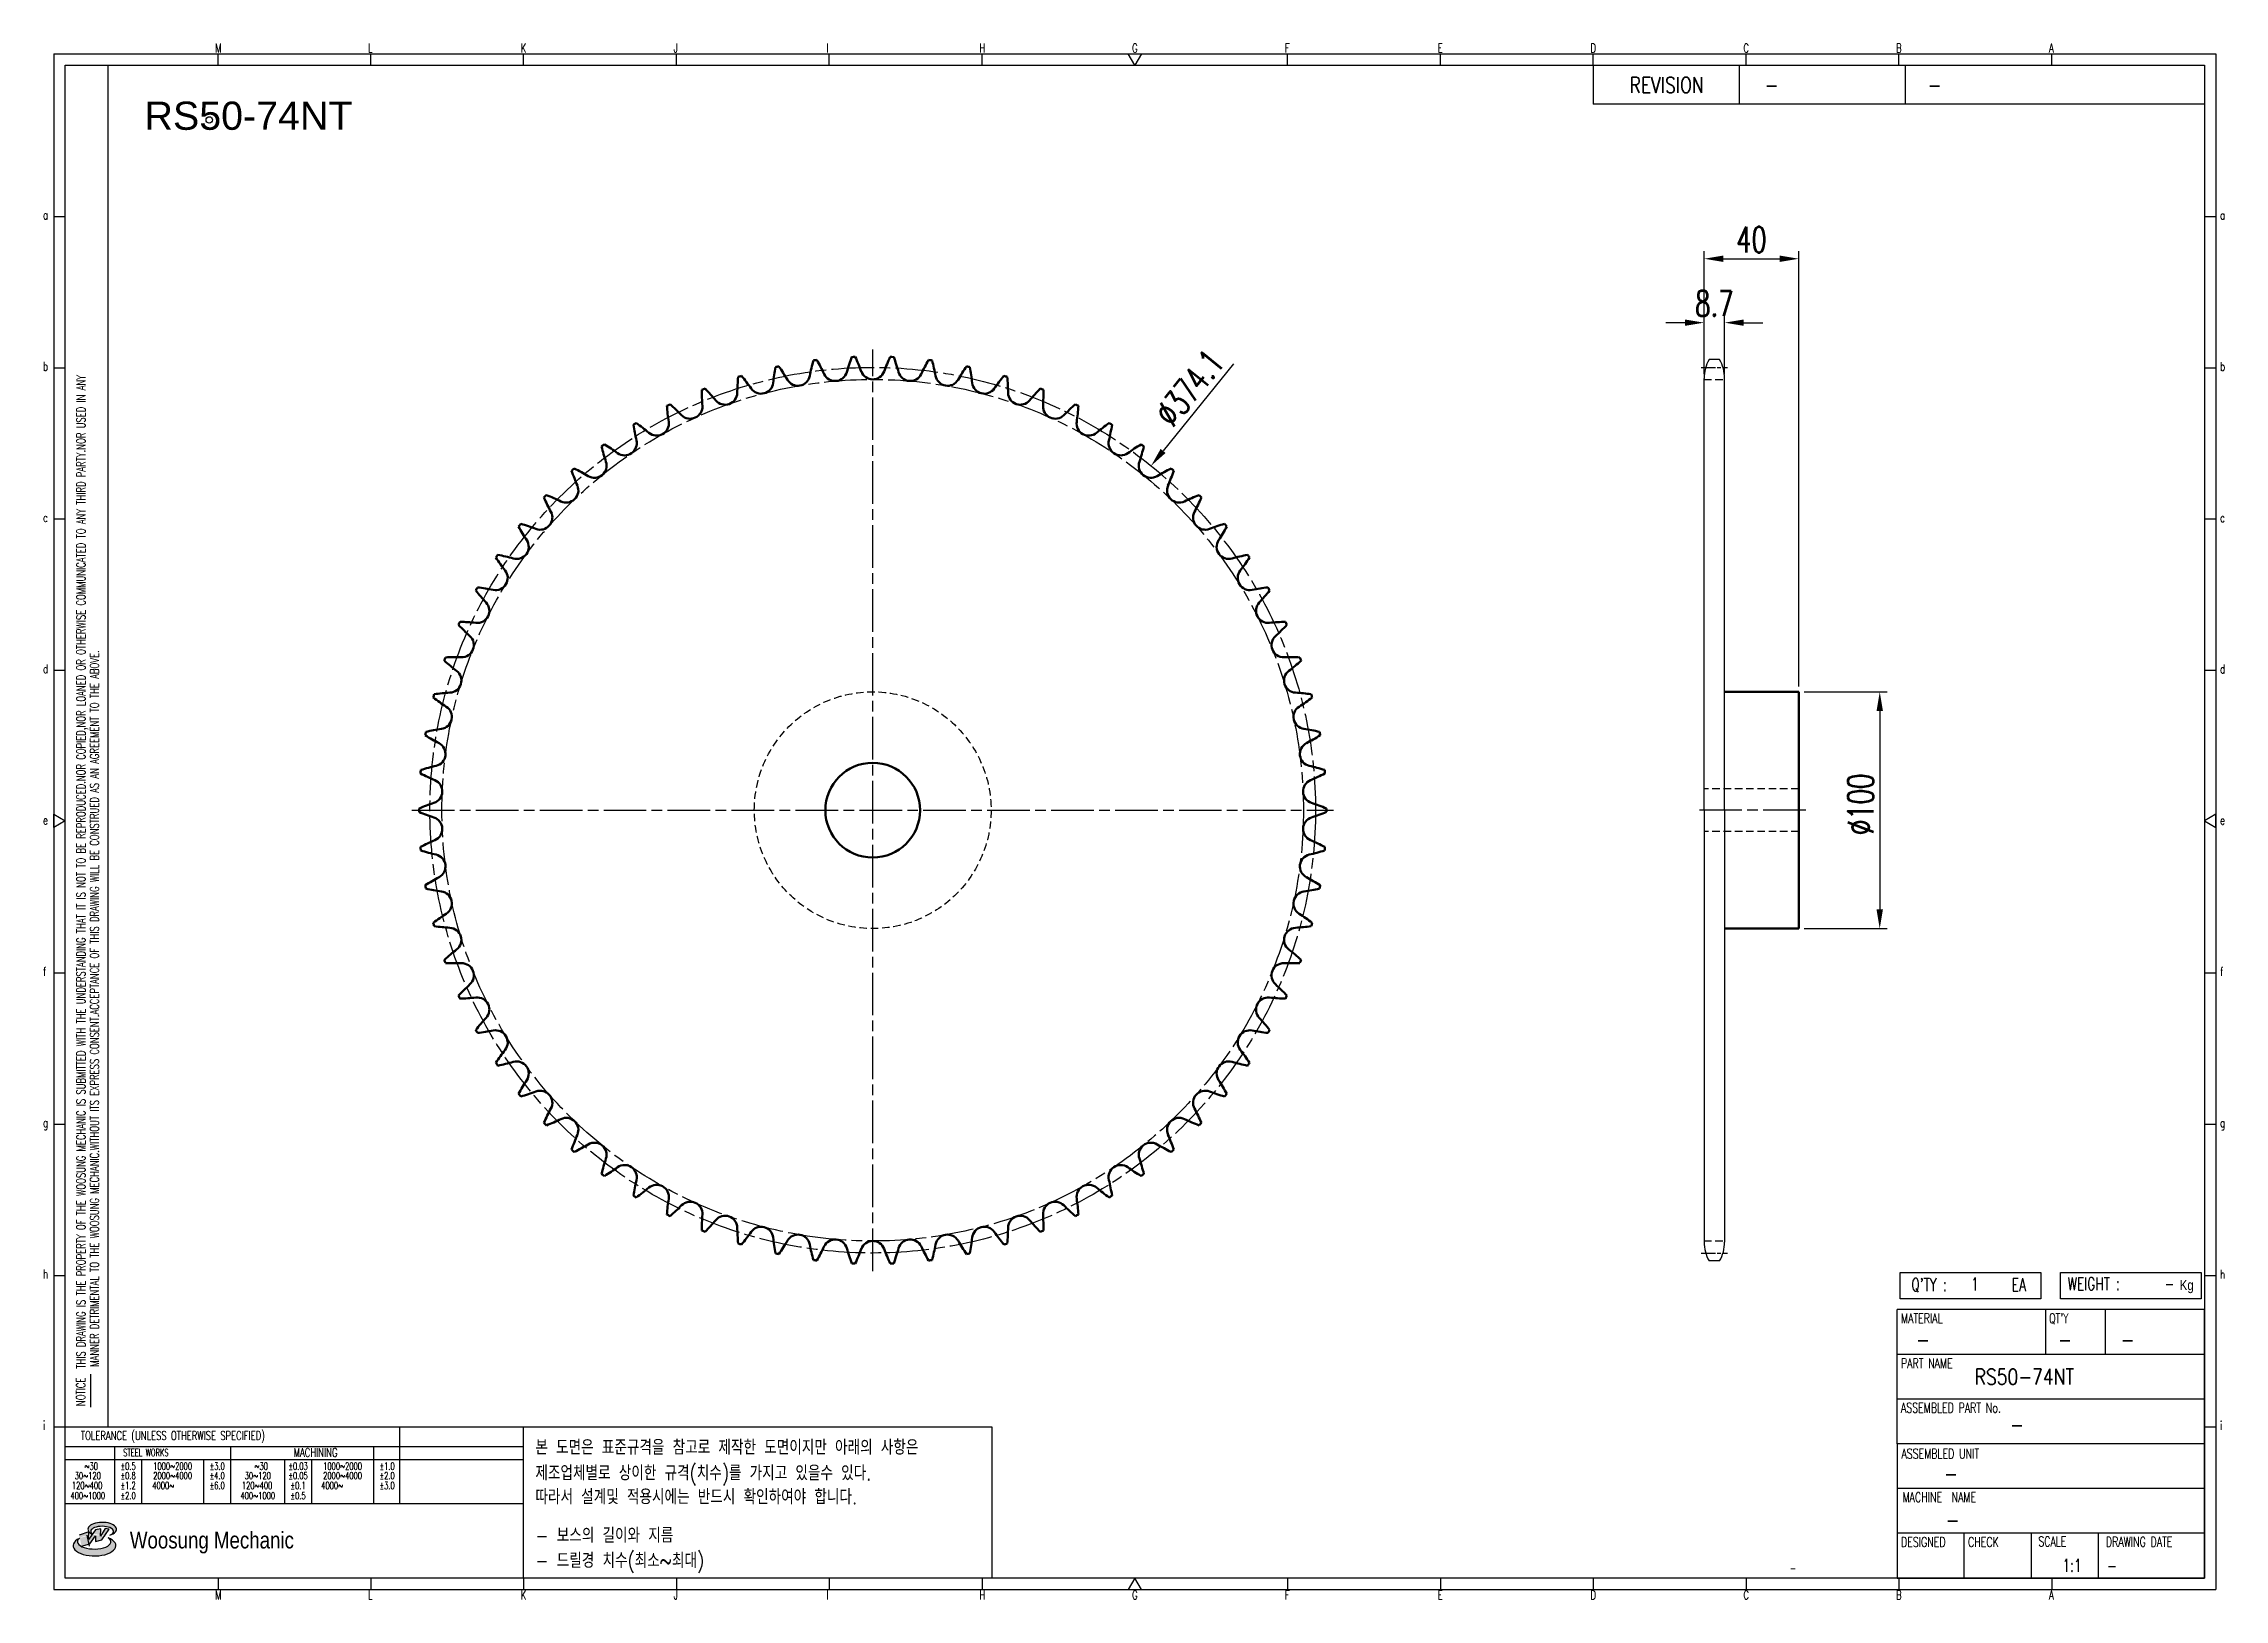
# Model space of a CAD drawing. Header units: millimetres. Extents: x 8305 to 9226, y 4748 to 5405.
import ezdxf
from ezdxf.enums import TextEntityAlignment as Align

# ---------------------------------------------------------------- set-up
doc = ezdxf.new("R2010")
doc.units = ezdxf.units.MM
for name, pattern in [('AM_ISO08W050', [18, 12, -1.5, 3, -1.5]), ('AM_ISO08W050x2', [9, 6, -0.75, 1.5, -0.75]), ('HIDDEN', [9.525, 6.35, -3.175])]:
    doc.linetypes.add(name, pattern=pattern)
for name, color, linetype, lineweight in [('20', 7, 'Continuous', 50), ('22', 30, 'AM_ISO08W050', 25), ('23', 40, 'AM_ISO08W050', 25), ('VIS', 7, 'Continuous', 50)]:
    doc.layers.add(name, color=color, linetype=linetype, lineweight=lineweight)
for name, color, linetype in [('HL', 2, 'HIDDEN'), ('S-DIM', 7, 'Continuous'), ('TITLE', 7, 'Continuous'), ('도면레이아웃', 7, 'Continuous')]:
    doc.layers.add(name, color=color, linetype=linetype)
doc.styles.add('HAN', font='ROMANS.shx', dxfattribs={"width": 0.7, "bigfont": 'whgtxt.shx'})
doc.styles.add('HKD_ST2', font='romans.shx', dxfattribs={"width": 0.7, "height": 4, "bigfont": '@extfont2.shx'})
doc.styles.add('HSG', font='SIMPLEX.shx', dxfattribs={"width": 0.7, "bigfont": 'HSG.shx'})
doc.styles.add('ROMANS', font='romans.shx', dxfattribs={"width": 0.7, "bigfont": 'whgtxt.shx'})
doc.styles.add('SLDTEXTSTYLE4', font='arial.ttf', dxfattribs={"width": 0.8})
doc.styles.get("Standard").update_dxf_attribs({"font": 'arial.ttf'})
doc.dimstyles.new('APP23', dxfattribs={"dimscale": 4.5, "dimtxt": 2.4, "dimasz": 1.8, "dimexe": 0.7, "dimexo": 0.5, "dimgap": 0.6, "dimtad": 1, "dimtoh": 1, "dimdec": 1, "dimrnd": 0.01, "dimzin": 9, "dimdsep": 46, "dimtxsty": 'HSG', "dimcen": 0, "dimclrd": 1, "dimclre": 1, "dimclrt": 256, "dimazin": 2, "dimtp": 1, "dimtm": 1, "dimtfac": 0.5, "dimtdec": 1, "dimtix": 1, "dimtofl": 0, "dimtmove": 0, "dimatfit": 3, "dimfxl": 0, "dimtvp": 1, "dimtolj": 2, "dimlwd": -1, "dimlwe": -1, "dimarcsym": 0})

# ---------------------------------------------------------------- blocks, each defined once
blk = doc.blocks.new('SUYWSHJH')
at = {"layer": '도면레이아웃'}
h = blk.add_hatch(color=10, dxfattribs=at)
h.paths.add_polyline_path([(1.544, 35.177), (1.554, 34.966), (1.779, 35.034), (2.054, 35.422), (1.908, 35.446), (1.728, 35.167), (1.741, 35.439), (1.547, 35.405), (1.292, 35.041), (1.295, 35.33), (0.943, 35.208), (1.03, 34.8), (1.336, 34.885)])
edge = h.paths.add_edge_path()
edge.add_ellipse((1.795, 35.421), major_axis=(-0.53, 0), ratio=0.487785, start_angle=122.36065, end_angle=403.39574)
edge.add_line((1.411, 35.244), (1.419, 35.261))
edge.add_ellipse((1.798, 35.344), major_axis=(-0.423, 0), ratio=0.444396, start_angle=131.58977, end_angle=386.19408, ccw=False)
edge = h.paths.add_edge_path()
edge.add_ellipse((1.512, 34.815), major_axis=(-0.793, 0), ratio=0.480113, start_angle=314.67633, end_angle=590.85213)
edge.add_ellipse((1.501, 34.958), major_axis=(-0.62, 0), ratio=0.43311, start_angle=331.7024, end_angle=574.42495, ccw=False)
for p, q in [((0, 90.118), (80.15, 90.118)), ((0, 90.118), (0, 33.191)), ((6.089, 89.693), (6.089, 90.118)), ((11.753, 89.693), (11.753, 90.118)), ((17.418, 89.693), (17.418, 90.118)), ((23.082, 89.693), (23.082, 90.118)), ((28.746, 89.693), (28.746, 90.118)), ((34.411, 89.693), (34.411, 90.118)), ((45.739, 89.693), (45.739, 90.118)), ((51.404, 89.693), (51.404, 90.118)), ((57.068, 89.693), (57.068, 90.118)), ((62.732, 89.693), (62.732, 90.118)), ((68.397, 89.693), (68.397, 90.118)), ((74.061, 89.693), (74.061, 90.118)), ((80.15, 90.118), (80.15, 33.191)), ((0, 84.085), (0.425, 84.085)), ((79.725, 84.085), (80.15, 84.085)), ((0, 78.478), (0.425, 78.478)), ((79.725, 78.478), (80.15, 78.478)), ((0, 72.87), (0.425, 72.87)), ((79.725, 72.87), (80.15, 72.87)), ((0, 67.262), (0.425, 67.262)), ((79.725, 67.262), (80.15, 67.262)), ((0, 56.047), (0.425, 56.047)), ((79.725, 56.047), (80.15, 56.047)), ((0, 50.439), (0.425, 50.439)), ((79.725, 50.439), (80.15, 50.439)), ((0, 44.832), (0.425, 44.832)), ((79.725, 44.832), (80.15, 44.832)), ((1.377, 39.947), (1.377, 41.174)), ((0, 39.224), (0.425, 39.224)), ((79.725, 39.224), (80.15, 39.224)), ((0, 33.191), (80.15, 33.191)), ((6.089, 33.616), (6.089, 33.191)), ((11.753, 33.616), (11.753, 33.191)), ((17.418, 33.616), (17.418, 33.191)), ((23.082, 33.616), (23.082, 33.191)), ((28.746, 33.616), (28.746, 33.191)), ((34.411, 33.616), (34.411, 33.191)), ((45.739, 33.616), (45.739, 33.191)), ((51.404, 33.616), (51.404, 33.191)), ((57.068, 33.616), (57.068, 33.191)), ((62.732, 33.616), (62.732, 33.191)), ((68.397, 33.616), (68.397, 33.191)), ((74.061, 33.616), (74.061, 33.191))]:
    blk.add_line(p, q)
at = {"color": 2}
for p, q in [((2.017, 39.224), (2.017, 89.693)), ((0.425, 39.224), (17.418, 39.224)), ((12.816, 39.224), (12.816, 36.382)), ((17.418, 33.616), (17.418, 39.224)), ((0.425, 38.487), (17.418, 38.487)), ((0.425, 38.012), (17.418, 38.012)), ((2.257, 38.487), (2.257, 36.382)), ((3.257, 38.012), (3.257, 36.382)), ((5.557, 38.012), (5.557, 36.382)), ((6.557, 38.5), (6.557, 36.382)), ((8.557, 38.012), (8.557, 36.382)), ((9.557, 38.026), (9.557, 36.382)), ((11.857, 38.487), (11.857, 36.382)), ((0.425, 36.382), (17.418, 36.382))]:
    blk.add_line(p, q, dxfattribs=at)
at = {"color": 6, "ltscale": 0.5}
for p, q in [((57.068, 89.693), (57.068, 88.246)), ((62.47, 89.693), (62.47, 88.246)), ((68.635, 89.693), (68.635, 88.246)), ((79.725, 88.246), (57.068, 88.246)), ((68.336, 38.59), (68.336, 43.563)), ((79.725, 43.563), (68.336, 43.563)), ((73.827, 43.563), (73.827, 41.905)), ((76.037, 43.563), (76.037, 41.905)), ((79.725, 38.59), (79.725, 43.563)), ((79.725, 41.905), (68.336, 41.905)), ((79.725, 40.248), (68.336, 40.248)), ((68.336, 38.59), (68.336, 33.616)), ((79.725, 38.59), (68.336, 38.59)), ((79.725, 33.616), (79.725, 38.59)), ((79.725, 36.932), (68.336, 36.932)), ((79.725, 35.274), (68.336, 35.274)), ((70.822, 33.616), (70.822, 35.274)), ((73.309, 33.616), (73.309, 35.274)), ((75.796, 33.616), (75.796, 35.274)), ((68.336, 33.616), (79.725, 33.616))]:
    blk.add_line(p, q, dxfattribs=at)
for points in [[(40.075, 89.693), (39.83, 90.118), (40.32, 90.118)], [(0.425, 89.693), (79.725, 89.693), (79.725, 33.616), (0.425, 33.616)], [(0.425, 61.679), (0, 61.433), (0, 61.924)], [(79.725, 61.679), (80.15, 61.433), (80.15, 61.924)], [(40.075, 33.616), (39.83, 33.191), (40.32, 33.191)]]:
    blk.add_lwpolyline(points, close=True)
at = {"layer": 'TITLE', "color": 20}
for p, q in [((68.449, 43.961), (68.449, 44.936)), ((68.449, 44.936), (73.654, 44.936)), ((73.654, 44.936), (73.654, 43.961)), ((74.39, 43.961), (74.39, 44.936)), ((74.39, 44.936), (79.595, 44.936)), ((79.595, 44.936), (79.595, 43.961)), ((73.654, 43.961), (68.449, 43.961)), ((79.595, 43.961), (74.39, 43.961))]:
    blk.add_line(p, q, dxfattribs=at)
at = {"layer": '도면레이아웃'}
for p, q in [((1.295, 35.33), (0.943, 35.208)), ((1.03, 34.8), (1.336, 34.885)), ((1.224, 35.208), (1.311, 34.8)), ((1.224, 35.208), (1.224, 35.208)), ((1.547, 35.405), (1.292, 35.041)), ((1.292, 35.041), (1.295, 35.33)), ((1.336, 34.885), (1.544, 35.177)), ((1.419, 35.261), (1.411, 35.244)), ((1.544, 35.177), (1.554, 34.966)), ((1.741, 35.439), (1.547, 35.405)), ((1.554, 34.966), (1.779, 35.034)), ((1.908, 35.446), (1.728, 35.167)), ((1.728, 35.167), (1.741, 35.439)), ((1.779, 35.034), (2.054, 35.422)), ((2.054, 35.422), (1.908, 35.446))]:
    blk.add_line(p, q, dxfattribs=at)
for centre, major_axis, ratio, start_param, end_param in [((1.795, 35.421), (-0.53, 0), 0.487785, 2.135596, 7.040584), ((1.512, 34.815), (-0.793, 0), 0.480113, 5.492138, 10.312315), ((1.501, 34.958), (-0.62, 0), 0.43311, 5.789299, 10.025607), ((1.798, 35.344), (-0.423, 0), 0.444396, 2.296675, 6.740358)]:
    blk.add_ellipse(centre, major_axis=major_axis, ratio=ratio, start_param=start_param, end_param=end_param, dxfattribs=at)
at = {"color": 4, "style": 'HKD_ST2', "width": 0.7}
for s, p in [('M', (5.988, 90.164)), ('L', (11.652, 90.164)), ('K', (17.316, 90.164)), ('J', (22.981, 90.164)), ('I', (28.645, 90.164)), ('H', (34.309, 90.164)), ('G', (39.974, 90.164)), ('F', (45.638, 90.164)), ('E', (51.302, 90.164)), ('D', (56.967, 90.164)), ('C', (62.631, 90.164)), ('B', (68.295, 90.164)), ('A', (73.96, 90.164)), ('a', (-0.395, 83.976)), ('a', (80.305, 83.97)), ('b', (-0.395, 78.368)), ('b', (80.305, 78.362)), ('c', (-0.395, 72.76)), ('c', (80.305, 72.754)), ('d', (-0.395, 67.153)), ('d', (80.305, 67.147)), ('e', (-0.395, 61.545)), ('e', (80.305, 61.539)), ('f', (-0.395, 55.937)), ('f', (80.305, 55.931)), ('g', (-0.395, 50.33)), ('g', (80.305, 50.324)), ('h', (-0.395, 44.722)), ('h', (80.305, 44.716)), ('i', (-0.395, 39.114)), ('i', (80.305, 39.108)), ('M', (5.988, 32.824)), ('L', (11.652, 32.824)), ('K', (17.316, 32.824)), ('J', (22.981, 32.824)), ('I', (28.645, 32.824)), ('H', (34.309, 32.824)), ('G', (39.974, 32.824)), ('F', (45.638, 32.824)), ('E', (51.302, 32.824)), ('D', (56.967, 32.824)), ('C', (62.631, 32.824)), ('B', (68.295, 32.824)), ('A', (73.96, 32.824))]:
    blk.add_text(s, height=0.326, dxfattribs=at).set_placement(p)
for s, height, style, width, p in [('REVISION', 0.5806, 'HAN', 0.8, (58.415, 88.664)), ('-', 0.581, 'HAN', 0.8, (63.426, 88.664)), ('-', 0.581, 'HAN', 0.8, (69.468, 88.664)), ("Q'TY : ", 0.4746, 'HKD_ST2', 0.7, (68.857, 44.253)), ('1', 0.475, 'HKD_ST2', 0.7, (71.071, 44.275)), ('EA', 0.4746, 'HKD_ST2', 0.7, (72.578, 44.253)), ('WEIGHT : ', 0.4746, 'HKD_ST2', 0.7, (74.65, 44.286)), ('-', 0.581, 'HAN', 0.8, (69.029, 42.157)), ('-', 0.581, 'HAN', 0.8, (74.289, 42.157)), ('-', 0.581, 'HAN', 0.8, (76.623, 42.157)), ('-', 0.581, 'HAN', 0.8, (72.515, 39.013)), ('-', 0.581, 'HAN', 0.8, (70.067, 37.189)), ('-', 0.581, 'HAN', 0.8, (70.126, 35.48)), ('1:1', 0.4746, 'HKD_ST2', 0.7, (74.458, 33.848)), ('-', 0.475, 'HKD_ST2', 0.7, (76.112, 33.837))]:
    blk.add_text(s, height=height, dxfattribs=dict(style=style, width=width)).set_placement(p)
at = {"color": 6, "style": 'HKD_ST2', "width": 0.7}
for s, p in [(' THIS DRAWING IS THE PROPERTY OF THE WOOSUNG MECHANIC IS SUBMITTED WITH THE UNDERSTANDING THAT IT IS NOT TO BE REPRODUCED.NOR COPIED,NOR LOANED OR OTHERWISE COMMUNICATED TO ANY THIRD PARTY.NOR USED IN ANY', (1.173, 41.217)), ('MANNER DETRIMENTAL TO THE WOOSUNG MECHANIC.WITHOUT ITS EXPRESS CONSENT.ACCEPTANCE OF THIS DRAWING WILL BE CONSTRUED AS AN AGREEMENT TO THE ABOVE.', (1.672, 41.447))]:
    blk.add_text(s, height=0.326266, rotation=90, dxfattribs=at).set_placement(p)
at = {"style": 'HKD_ST2', "width": 0.7}
blk.add_text('-', height=0.475, dxfattribs=at).set_placement((78.613, 44.286), align=Align.RIGHT)
at = {"color": 4, "style": 'HKD_ST2', "width": 0.7}
for s, height, p in [('MATERIAL', 0.3651, (68.474, 43.425)), ("QT'Y", 0.3651, (73.965, 43.425)), ('PART NAME', 0.3651, (68.474, 41.756)), ('ASSEMBLED PART No.', 0.36511, (68.474, 40.109)), ('ASSEMBLED UNIT', 0.36511, (68.49, 38.408)), ('MACHINE  NAME', 0.36511, (68.532, 36.794)), ('DESIGNED', 0.3651, (68.474, 35.136)), ('CHECK', 0.3651, (70.961, 35.136)), ('SCALE', 0.3651, (73.566, 35.153)), ('DRAWING DATE', 0.36511, (76.071, 35.141))]:
    blk.add_text(s, height=height, dxfattribs=at).set_placement(p, align=Align.TOP_LEFT)
at = {"style": 'HKD_ST2', "width": 0.7}
blk.add_text('NOTICE', height=0.3263, rotation=90, dxfattribs=at).set_placement((1.163, 39.988))
for s, height, style, width, p in [('TOLERANCE (UNLESS OTHERWISE SPECIFIED)', 0.32627, 'HKD_ST2', 0.7, (4.417, 38.896)), ('-', 0.326, 'ROMANS', 0.65, (64.469, 33.975))]:
    blk.add_text(s, height=height, dxfattribs=dict(style=style, width=width)).set_placement(p, align=Align.MIDDLE_CENTER)
at = {"color": 4, "style": 'HKD_ST2', "width": 0.7}
for s, height, p in [('STEEL WORKS', 0.26101, (3.416, 38.268)), ('MACHINING', 0.3263, (9.707, 38.27)), ('%%P0.5', 0.261, (2.757, 37.762)), ('%%P0.8', 0.261, (2.757, 37.411)), ('%%P3.0', 0.261, (6.057, 37.762)), ('%%P4.0', 0.261, (6.057, 37.411)), ('%%P0.03', 0.261, (9.057, 37.762)), ('%%P0.05', 0.261, (9.057, 37.411)), ('%%P1.0', 0.261, (12.357, 37.762)), ('%%P2.0', 0.261, (12.357, 37.411)), ('%%P1.2', 0.261, (2.757, 37.045)), ('%%P2.0', 0.261, (2.757, 36.67)), ('%%P6.0', 0.261, (6.057, 37.045)), ('%%P0.1', 0.261, (9.057, 37.045)), ('%%P0.5', 0.261, (9.057, 36.67)), ('%%P3.0', 0.261, (12.357, 37.045))]:
    blk.add_text(s, height=height, dxfattribs=at).set_placement(p, align=Align.MIDDLE)
for s, height, p in [('30%%126120', 0.261, (1.263, 37.411)), ('%%12630', 0.261, (1.389, 37.762)), ('2000%%1264000', 0.26101, (4.407, 37.411)), ('1000%%1262000', 0.26101, (4.407, 37.762)), ('30%%126120', 0.261, (7.563, 37.411)), ('%%12630', 0.261, (7.689, 37.762)), ('2000%%1264000', 0.26101, (10.707, 37.411)), ('1000%%1262000', 0.26101, (10.707, 37.762)), ('400%%1261000', 0.26101, (1.263, 36.67)), ('120%%126400', 0.26101, (1.237, 37.045)), ('4000%%126', 0.261, (4.061, 37.045)), ('400%%1261000', 0.26101, (7.563, 36.67)), ('120%%126400', 0.26101, (7.537, 37.045)), ('4000%%126', 0.261, (10.321, 37.045))]:
    blk.add_text(s, height=height, dxfattribs=at).set_placement(p, align=Align.MIDDLE_CENTER)
at = {"color": 1, "style": 'SLDTEXTSTYLE4', "width": 0.8}
blk.add_text('Woosung Mechanic', height=0.61957, dxfattribs=at).set_placement((2.822, 34.711))
at = {"layer": 'TITLE', "width": 0.8}
blk.add_text('Kg', height=0.3789, dxfattribs=at).set_placement((78.807, 44.286))
blk = doc.blocks.new('*D2')
at = {"layer": 'Defpoints', "color": 0, "transparency": 16777216}
for p in [(8772.92, 5226.32), (8537.77, 4935.44)]:
    blk.add_point(p, dxfattribs=at)
at = {"layer": 'S-DIM', "color": 1, "transparency": 16777216}
blk.add_line((8807.78, 5269.44), (8778.01, 5232.62), dxfattribs=at)
blk.add_solid([(8776.96, 5233.47), (8779.06, 5231.77), (8772.92, 5226.32)], dxfattribs=at)
at = {"layer": 'S-DIM', "transparency": 16777216, "insert": (8789.14, 5259.27), "char_height": 10.8, "attachment_point": 5, "rotation": 51.04773, "style": 'HSG'}
blk.add_mtext('\\A2;∅374.1', dxfattribs=at)
blk = doc.blocks.new('*D3')
at = {"layer": 'Defpoints', "color": 0, "transparency": 16777216}
for p in [(9015.18, 5286.79), (9006.48, 5262.82), (9015.18, 5262.82)]:
    blk.add_point(p, dxfattribs=at)
at = {"layer": 'S-DIM', "color": 1, "transparency": 16777216}
for p, q in [((9006.48, 5265.07), (9006.48, 5289.94)), ((9015.18, 5265.07), (9015.18, 5289.94)), ((8998.38, 5286.79), (8990.28, 5286.79)), ((9023.28, 5286.79), (9031.38, 5286.79))]:
    blk.add_line(p, q, dxfattribs=at)
for points in [[(8998.38, 5288.14), (8998.38, 5285.44), (9006.48, 5286.79)], [(9023.28, 5288.14), (9023.28, 5285.44), (9015.18, 5286.79)]]:
    blk.add_solid(points, dxfattribs=at)
at = {"layer": 'S-DIM', "transparency": 16777216, "insert": (9010.83, 5294.89), "char_height": 10.8, "attachment_point": 5, "style": 'HSG'}
blk.add_mtext('\\A2;8.7', dxfattribs=at)
blk = doc.blocks.new('*D4')
at = {"layer": 'Defpoints', "color": 0, "transparency": 16777216}
for p in [(9046.48, 5313.79), (9006.48, 5262.82), (9046.48, 5130.88)]:
    blk.add_point(p, dxfattribs=at)
at = {"layer": 'S-DIM', "color": 1, "transparency": 16777216}
for p, q in [((9006.48, 5265.07), (9006.48, 5316.94)), ((9046.48, 5133.13), (9046.48, 5316.94)), ((9014.58, 5313.79), (9038.38, 5313.79))]:
    blk.add_line(p, q, dxfattribs=at)
for points in [[(9014.58, 5315.14), (9014.58, 5312.44), (9006.48, 5313.79)], [(9038.38, 5315.14), (9038.38, 5312.44), (9046.48, 5313.79)]]:
    blk.add_solid(points, dxfattribs=at)
at = {"layer": 'S-DIM', "transparency": 16777216, "insert": (9026.48, 5321.89), "char_height": 10.8, "attachment_point": 5, "style": 'HSG'}
blk.add_mtext('\\A2;40', dxfattribs=at)
blk = doc.blocks.new('*D5')
at = {"layer": 'Defpoints', "color": 0, "transparency": 16777216}
for p in [(9046.48, 5130.88), (9046.48, 5030.88), (9080.69, 5030.88)]:
    blk.add_point(p, dxfattribs=at)
at = {"layer": 'S-DIM', "color": 1, "transparency": 16777216}
for p, q in [((9048.73, 5130.88), (9083.84, 5130.88)), ((9080.69, 5122.78), (9080.69, 5038.98)), ((9048.73, 5030.88), (9083.84, 5030.88))]:
    blk.add_line(p, q, dxfattribs=at)
for points in [[(9079.34, 5122.78), (9082.04, 5122.78), (9080.69, 5130.88)], [(9079.34, 5038.98), (9082.04, 5038.98), (9080.69, 5030.88)]]:
    blk.add_solid(points, dxfattribs=at)
at = {"layer": 'S-DIM', "transparency": 16777216, "insert": (9072.59, 5083.37), "char_height": 10.8, "attachment_point": 5, "rotation": 90, "style": 'HSG'}
blk.add_mtext('\\A2;%%c100', dxfattribs=at)

msp = doc.modelspace()

# ---------------------------------------------------------------- linework, layer by layer
for p, q in [((9013.06, 5271.21), (9008.61, 5271.21)), ((9006.48, 5080.88), (9006.48, 5263.28)), ((9015.18, 5080.88), (9015.18, 5263.28)), ((9006.48, 5080.88), (9006.48, 4898.48)), ((9015.18, 5080.88), (9015.18, 4898.48)), ((9013.06, 4890.55), (9008.61, 4890.55))]:
    msp.add_line(p, q)
at = {"color": 4}
msp.add_lwpolyline([(8507.91, 4820.5), (8705.72, 4820.5), (8705.72, 4756.6), (8507.91, 4756.6)], close=True, dxfattribs=at)
msp.add_circle((8375.14, 5372.4), 1.38)
for centre, start, end in [((9022.36, 5263.28), 150, 180), ((8999.31, 5263.28), 0, 30), ((9022.36, 4898.48), 180, 210), ((8999.31, 4898.48), 330, 0)]:
    msp.add_arc(centre, 15.87, start, end)
at = {"layer": '20'}
msp.add_circle((8655.35, 5080.88), 20, dxfattribs=at)
for centre, radius, start, end in [((8719.76, 5246.81), 92.66, 164.96119, 169.12162), ((8655.35, 5080.88), 191.62, 97.07724, 97.51735), ((8551.2, 5225.22), 92.66, 25.47297, 29.6334), ((8733.6, 5240.75), 92.66, 160.09633, 164.25676), ((8655.35, 5080.88), 191.62, 92.21237, 92.65249), ((8563.81, 5233.54), 92.66, 20.60811, 24.76854), ((8746.88, 5233.54), 92.66, 155.23146, 159.39189), ((8655.35, 5080.88), 191.62, 87.34751, 87.78763), ((8577.09, 5240.75), 92.66, 15.74324, 19.90367), ((8759.49, 5225.22), 92.66, 150.3666, 154.52703), ((8655.35, 5080.88), 191.62, 82.48265, 82.92276), ((8590.93, 5246.81), 92.66, 10.87838, 15.03881), ((8690.79, 5255.31), 92.66, 174.69092, 178.85135), ((8655.35, 5080.88), 191.62, 106.80697, 107.24708), ((8528.3, 5205.55), 92.66, 35.2027, 39.36313), ((8608.21, 5261.92), 5.13, 215.2027, 353.98649), ((8705.46, 5251.67), 92.66, 169.82606, 173.98649), ((8655.35, 5080.88), 191.62, 101.9421, 102.38222), ((8539.33, 5215.87), 92.66, 30.33784, 34.49827), ((8623.73, 5265.26), 5.13, 210.33784, 349.12162), ((8639.48, 5267.28), 5.13, 205.47297, 344.25676), ((8655.35, 5267.96), 5.13, 200.60811, 339.39189), ((8671.21, 5267.28), 5.13, 195.74324, 334.52703), ((8686.96, 5265.26), 5.13, 190.87838, 329.66216), ((8771.36, 5215.87), 92.66, 145.50173, 149.66216), ((8655.35, 5080.88), 191.62, 77.61778, 78.0579), ((8605.23, 5251.67), 92.66, 6.01351, 10.17394), ((8702.48, 5261.92), 5.13, 186.01351, 324.7973), ((8782.39, 5205.55), 92.66, 140.63687, 144.7973), ((8655.35, 5080.88), 191.62, 72.75292, 73.19303), ((8619.9, 5255.31), 92.66, 1.14865, 5.30908), ((8655.35, 5080.88), 191.62, 116.5367, 116.97681), ((8660.81, 5258.79), 92.66, 184.42065, 188.58108), ((8509.06, 5182.28), 92.66, 44.93243, 49.09286), ((8578.29, 5251.35), 5.13, 224.93243, 3.71622), ((8675.87, 5257.69), 92.66, 179.55578, 183.71622), ((8655.35, 5080.88), 191.62, 111.67183, 112.11195), ((8518.19, 5194.32), 92.66, 40.06757, 44.228), ((8593.02, 5257.27), 5.13, 220.06757, 358.85135), ((8717.67, 5257.27), 5.13, 181.14865, 319.93243), ((8792.5, 5194.32), 92.66, 135.772, 139.93243), ((8655.35, 5080.88), 191.62, 67.88805, 68.32817), ((8732.4, 5251.35), 5.13, 176.28378, 315.06757), ((8634.82, 5257.69), 92.66, 356.28378, 0.44422), ((8801.63, 5182.28), 92.66, 130.90714, 135.06757), ((8655.35, 5080.88), 191.62, 63.02319, 63.4633), ((8649.88, 5258.79), 92.66, 351.41892, 355.57935), ((8655.35, 5080.88), 191.62, 121.40156, 121.84168), ((8645.7, 5258.61), 92.66, 189.28551, 193.44595), ((8500.99, 5169.51), 92.66, 49.7973, 53.95773), ((8564.11, 5244.2), 5.13, 229.7973, 8.58108), ((8746.58, 5244.2), 5.13, 171.41892, 310.2027), ((8809.7, 5169.51), 92.66, 126.04227, 130.2027), ((8664.99, 5258.61), 92.66, 346.55405, 350.71449), ((8655.35, 5080.88), 191.62, 58.15832, 58.59844), ((8655.35, 5080.88), 191.62, 126.26643, 126.70654), ((8630.66, 5257.15), 92.66, 194.15038, 198.31081), ((8494.03, 5156.1), 92.66, 54.66216, 58.82259), ((8550.59, 5235.87), 5.13, 234.66216, 13.44595), ((8760.1, 5235.87), 5.13, 166.55405, 305.33784), ((8816.66, 5156.1), 92.66, 121.17741, 125.33784), ((8680.03, 5257.15), 92.66, 341.68919, 345.84962), ((8655.35, 5080.88), 191.62, 53.29346, 53.73357), ((8655.35, 5080.88), 191.62, 131.13129, 131.57141), ((8615.8, 5254.43), 92.66, 199.01524, 203.17568), ((8488.23, 5142.15), 92.66, 59.52703, 63.68746), ((8537.82, 5226.43), 5.13, 239.52703, 18.31081), ((8772.87, 5226.43), 5.13, 161.68919, 300.47297), ((8822.46, 5142.15), 92.66, 116.31254, 120.47297), ((8694.89, 5254.43), 92.66, 336.82432, 340.98476), ((8655.35, 5080.88), 191.62, 48.42859, 48.86871), ((8655.35, 5080.88), 191.62, 135.99616, 136.43627), ((8483.63, 5127.76), 92.66, 64.39189, 68.55232), ((8525.9, 5215.94), 5.13, 244.39189, 23.17568), ((8784.79, 5215.94), 5.13, 156.82432, 295.60811), ((8827.06, 5127.76), 92.66, 111.44768, 115.60811), ((8655.35, 5080.88), 191.62, 43.56373, 44.00384), ((8514.91, 5204.48), 5.13, 249.25676, 28.04054), ((8601.22, 5250.45), 92.66, 203.88011, 208.04054), ((8795.78, 5204.48), 5.13, 151.95946, 290.74324), ((8709.47, 5250.45), 92.66, 331.95946, 336.11989), ((8655.35, 5080.88), 191.62, 140.86102, 141.30114), ((8587.04, 5245.25), 92.66, 208.74497, 212.90541), ((8480.28, 5113.03), 92.66, 69.25676, 73.41719), ((8830.41, 5113.03), 92.66, 106.58281, 110.74324), ((8723.65, 5245.25), 92.66, 327.09459, 331.25503), ((8655.35, 5080.88), 191.62, 38.69886, 39.13898), ((8655.35, 5080.88), 191.62, 145.72589, 146.166), ((8573.35, 5238.86), 92.66, 213.60984, 217.77027), ((8478.18, 5098.06), 92.66, 74.12162, 78.28205), ((8504.94, 5192.12), 5.13, 254.12162, 32.90541), ((8805.75, 5192.12), 5.13, 147.09459, 285.87838), ((8832.51, 5098.06), 92.66, 101.71795, 105.87838), ((8737.34, 5238.86), 92.66, 322.22973, 326.39016), ((8655.35, 5080.88), 191.62, 33.834, 34.27411), ((8496.05, 5178.97), 5.13, 258.98649, 37.77027), ((8814.64, 5178.97), 5.13, 142.22973, 281.01351), ((8655.35, 5080.88), 191.62, 150.59075, 151.03087), ((8560.24, 5231.34), 92.66, 218.4747, 222.63514), ((8488.3, 5165.1), 5.13, 263.85135, 42.63514), ((8477.36, 5082.98), 92.66, 78.98649, 83.14692), ((8833.33, 5082.98), 92.66, 96.85308, 101.01351), ((8822.39, 5165.1), 5.13, 137.36486, 276.14865), ((8750.45, 5231.34), 92.66, 317.36486, 321.5253), ((8655.35, 5080.88), 191.62, 28.96913, 29.40925), ((8655.35, 5080.88), 191.62, 155.45562, 155.89573), ((8547.83, 5222.73), 92.66, 223.33957, 227.5), ((8477.83, 5067.88), 92.66, 83.85135, 88.01178), ((8832.86, 5067.88), 92.66, 91.98822, 96.14865), ((8762.86, 5222.73), 92.66, 312.5, 316.66043), ((8655.35, 5080.88), 191.62, 24.10427, 24.54438), ((8481.76, 5150.63), 5.13, 268.71622, 47.5), ((8828.93, 5150.63), 5.13, 132.5, 271.28378), ((8655.35, 5080.88), 191.62, 160.32048, 160.7606), ((8536.18, 5213.1), 92.66, 228.20443, 232.36486), ((8479.57, 5052.87), 92.66, 88.71622, 92.87665), ((8476.47, 5135.66), 5.13, 273.58108, 52.36486), ((8831.12, 5052.87), 92.66, 87.12335, 91.28378), ((8834.22, 5135.66), 5.13, 127.63514, 266.41892), ((8774.51, 5213.1), 92.66, 307.63514, 311.79557), ((8655.35, 5080.88), 191.62, 19.2394, 19.67952), ((8482.58, 5038.06), 92.66, 93.58108, 97.74151), ((8828.11, 5038.06), 92.66, 82.25849, 86.41892), ((8655.35, 5080.88), 191.62, 165.18535, 165.62546), ((8525.4, 5202.52), 92.66, 233.0693, 237.22973), ((8472.47, 5120.29), 5.13, 278.44595, 57.22973), ((8838.22, 5120.29), 5.13, 122.77027, 261.55405), ((8785.29, 5202.52), 92.66, 302.77027, 306.9307), ((8655.35, 5080.88), 191.62, 14.37454, 14.81465), ((8655.35, 5080.88), 191.62, 170.05021, 170.49033), ((8515.55, 5191.06), 92.66, 237.93416, 242.09459), ((8486.83, 5023.56), 92.66, 98.44595, 102.60638), ((8823.86, 5023.56), 92.66, 77.39362, 81.55405), ((8795.14, 5191.06), 92.66, 297.90541, 302.06584), ((8655.35, 5080.88), 191.62, 9.50967, 9.94979), ((8469.79, 5104.64), 5.13, 283.31081, 62.09459), ((8840.9, 5104.64), 5.13, 117.90541, 256.68919), ((8655.35, 5080.88), 191.62, 174.91508, 175.35519), ((8506.71, 5178.81), 92.66, 242.79903, 246.95946), ((8492.3, 5009.48), 92.66, 103.31081, 107.47124), ((8818.39, 5009.48), 92.66, 72.52876, 76.68919), ((8803.98, 5178.81), 92.66, 293.04054, 297.20097), ((8655.35, 5080.88), 191.62, 4.64481, 5.08492), ((8468.44, 5088.82), 5.13, 288.17568, 66.95946), ((8842.25, 5088.82), 5.13, 113.04054, 251.82432), ((8498.94, 4995.91), 92.66, 108.17568, 112.33611), ((8655.35, 5080.88), 191.62, 179.77994, 180.22006), ((8498.94, 5165.85), 92.66, 247.66389, 251.82432), ((8468.44, 5072.94), 5.13, 293.04054, 71.82432), ((8842.25, 5072.94), 5.13, 108.17568, 246.95946), ((8811.75, 4995.91), 92.66, 67.66389, 71.82432), ((8811.75, 5165.85), 92.66, 288.17568, 292.33611), ((8655.35, 5080.88), 191.62, 359.77994, 0.22006), ((8506.71, 4982.95), 92.66, 113.04054, 117.20097), ((8803.98, 4982.95), 92.66, 62.79903, 66.95946), ((8655.35, 5080.88), 191.62, 184.64481, 185.08492), ((8492.3, 5152.28), 92.66, 252.52876, 256.68919), ((8469.79, 5057.12), 5.13, 297.90541, 76.68919), ((8840.9, 5057.12), 5.13, 103.31081, 242.09459), ((8818.39, 5152.28), 92.66, 283.31081, 287.47124), ((8655.35, 5080.88), 191.62, 354.91508, 355.35519), ((8515.55, 4970.7), 92.66, 117.90541, 122.06584), ((8655.35, 5080.88), 191.62, 189.50967, 189.94979), ((8486.83, 5138.2), 92.66, 257.39362, 261.55405), ((8823.86, 5138.2), 92.66, 278.44595, 282.60638), ((8795.14, 4970.7), 92.66, 57.93416, 62.09459), ((8655.35, 5080.88), 191.62, 350.05021, 350.49033), ((8472.47, 5041.47), 5.13, 302.77027, 81.55405), ((8838.22, 5041.47), 5.13, 98.44595, 237.22973), ((8525.4, 4959.24), 92.66, 122.77027, 126.9307), ((8655.35, 5080.88), 191.62, 194.37454, 194.81465), ((8482.58, 5123.7), 92.66, 262.25849, 266.41892), ((8476.47, 5026.1), 5.13, 307.63514, 86.41892), ((8834.22, 5026.1), 5.13, 93.58108, 232.36486), ((8828.11, 5123.7), 92.66, 273.58108, 277.74151), ((8785.29, 4959.24), 92.66, 53.0693, 57.22973), ((8655.35, 5080.88), 191.62, 345.18535, 345.62546), ((8536.18, 4948.66), 92.66, 127.63514, 131.79557), ((8774.51, 4948.66), 92.66, 48.20443, 52.36486), ((8655.35, 5080.88), 191.62, 199.2394, 199.67952), ((8479.57, 5108.89), 92.66, 267.12335, 271.28378), ((8481.76, 5011.13), 5.13, 312.5, 91.28378), ((8828.93, 5011.13), 5.13, 88.71622, 227.5), ((8831.12, 5108.89), 92.66, 268.71622, 272.87665), ((8655.35, 5080.88), 191.62, 340.32048, 340.7606), ((8547.83, 4939.03), 92.66, 132.5, 136.66043), ((8655.35, 5080.88), 191.62, 204.10427, 204.54438), ((8477.83, 5093.89), 92.66, 271.98822, 276.14865), ((8488.3, 4996.66), 5.13, 317.36486, 96.14865), ((8822.39, 4996.66), 5.13, 83.85135, 222.63514), ((8832.86, 5093.89), 92.66, 263.85135, 268.01178), ((8762.86, 4939.03), 92.66, 43.33957, 47.5), ((8655.35, 5080.88), 191.62, 335.45562, 335.89573), ((8560.24, 4930.42), 92.66, 137.36486, 141.5253), ((8750.45, 4930.42), 92.66, 38.4747, 42.63514), ((8655.35, 5080.88), 191.62, 208.96913, 209.40925), ((8477.36, 5078.79), 92.66, 276.85308, 281.01351), ((8496.05, 4982.8), 5.13, 322.22973, 101.01351), ((8814.64, 4982.8), 5.13, 78.98649, 217.77027), ((8833.33, 5078.79), 92.66, 258.98649, 263.14692), ((8655.35, 5080.88), 191.62, 330.59075, 331.03087), ((8573.35, 4922.9), 92.66, 142.22973, 146.39016), ((8655.35, 5080.88), 191.62, 213.834, 214.27411), ((8478.18, 5063.7), 92.66, 281.71795, 285.87838), ((8504.94, 4969.64), 5.13, 327.09459, 105.87838), ((8805.75, 4969.64), 5.13, 74.12162, 212.90541), ((8832.51, 5063.7), 92.66, 254.12162, 258.28205), ((8737.34, 4922.9), 92.66, 33.60984, 37.77027), ((8655.35, 5080.88), 191.62, 325.72589, 326.166), ((8587.04, 4916.52), 92.66, 147.09459, 151.25503), ((8723.65, 4916.52), 92.66, 28.74497, 32.90541), ((8655.35, 5080.88), 191.62, 218.69886, 219.13898), ((8480.28, 5048.74), 92.66, 286.58281, 290.74324), ((8514.91, 4957.29), 5.13, 331.95946, 110.74324), ((8795.78, 4957.29), 5.13, 69.25676, 208.04054), ((8830.41, 5048.74), 92.66, 249.25676, 253.41719), ((8655.35, 5080.88), 191.62, 320.86102, 321.30114), ((8601.22, 4911.32), 92.66, 151.95946, 156.11989), ((8655.35, 5080.88), 191.62, 223.56373, 224.00384), ((8483.63, 5034.01), 92.66, 291.44768, 295.60811), ((8525.9, 4945.82), 5.13, 336.82432, 115.60811), ((8784.79, 4945.82), 5.13, 64.39189, 203.17568), ((8827.06, 5034.01), 92.66, 244.39189, 248.55232), ((8709.47, 4911.32), 92.66, 23.88011, 28.04054), ((8655.35, 5080.88), 191.62, 315.99616, 316.43627), ((8615.8, 4907.34), 92.66, 156.82432, 160.98476), ((8655.35, 5080.88), 191.62, 228.42859, 228.86871), ((8488.23, 5019.61), 92.66, 296.31254, 300.47297), ((8537.82, 4935.33), 5.13, 341.68919, 120.47297), ((8772.87, 4935.33), 5.13, 59.52703, 198.31081), ((8822.46, 5019.61), 92.66, 239.52703, 243.68746), ((8694.89, 4907.34), 92.66, 19.01524, 23.17568), ((8655.35, 5080.88), 191.62, 311.13129, 311.57141), ((8630.66, 4904.61), 92.66, 161.68919, 165.84962), ((8494.03, 5005.66), 92.66, 301.17741, 305.33784), ((8550.59, 4925.89), 5.13, 346.55405, 125.33784), ((8760.1, 4925.89), 5.13, 54.66216, 193.44595), ((8816.66, 5005.66), 92.66, 234.66216, 238.82259), ((8680.03, 4904.61), 92.66, 14.15038, 18.31081), ((8655.35, 5080.88), 191.62, 233.29346, 233.73357), ((8645.7, 4903.15), 92.66, 166.55405, 170.71449), ((8500.99, 4992.25), 92.66, 306.04227, 310.2027), ((8564.11, 4917.56), 5.13, 351.41892, 130.2027), ((8746.58, 4917.56), 5.13, 49.7973, 188.58108), ((8809.7, 4992.25), 92.66, 229.7973, 233.95773), ((8664.99, 4903.15), 92.66, 9.28551, 13.44595), ((8655.35, 5080.88), 191.62, 306.26643, 306.70654), ((8655.35, 5080.88), 191.62, 238.15832, 238.59844), ((8660.81, 4902.97), 92.66, 171.41892, 175.57935), ((8655.35, 5080.88), 191.62, 243.02319, 243.4633), ((8509.06, 4979.48), 92.66, 310.90714, 315.06757), ((8578.29, 4910.41), 5.13, 356.28378, 135.06757), ((8675.87, 4904.08), 92.66, 176.28378, 180.44422), ((8593.02, 4904.49), 5.13, 1.14865, 139.93243), ((8717.67, 4904.49), 5.13, 40.06757, 178.85135), ((8732.4, 4910.41), 5.13, 44.93243, 183.71622), ((8634.82, 4904.08), 92.66, 359.55578, 3.71622), ((8801.63, 4979.48), 92.66, 224.93243, 229.09286), ((8655.35, 5080.88), 191.62, 296.5367, 296.97681), ((8649.88, 4902.97), 92.66, 4.42065, 8.58108), ((8655.35, 5080.88), 191.62, 301.40156, 301.84168), ((8655.35, 5080.88), 191.62, 247.88805, 248.32817), ((8518.19, 4967.44), 92.66, 315.772, 319.93243), ((8690.79, 4906.45), 92.66, 181.14865, 185.30908), ((8528.3, 4956.22), 92.66, 320.63687, 324.7973), ((8608.21, 4899.84), 5.13, 6.01351, 144.7973), ((8705.46, 4910.09), 92.66, 186.01351, 190.17394), ((8623.73, 4896.5), 5.13, 10.87838, 149.66216), ((8686.96, 4896.5), 5.13, 30.33784, 169.12162), ((8605.23, 4910.09), 92.66, 349.82606, 353.98649), ((8702.48, 4899.84), 5.13, 35.2027, 173.98649), ((8782.39, 4956.22), 92.66, 215.2027, 219.36313), ((8619.9, 4906.45), 92.66, 354.69092, 358.85135), ((8792.5, 4967.44), 92.66, 220.06757, 224.228), ((8655.35, 5080.88), 191.62, 291.67183, 292.11195), ((8655.35, 5080.88), 191.62, 252.75292, 253.19303), ((8655.35, 5080.88), 191.62, 257.61778, 258.0579), ((8539.33, 4945.89), 92.66, 325.50173, 329.66216), ((8719.76, 4914.95), 92.66, 190.87838, 195.03881), ((8551.2, 4936.54), 92.66, 330.3666, 334.52703), ((8639.48, 4894.48), 5.13, 15.74324, 154.52703), ((8733.6, 4921.01), 92.66, 195.74324, 199.90367), ((8563.81, 4928.23), 92.66, 335.23146, 339.39189), ((8655.35, 4893.81), 5.13, 20.60811, 159.39189), ((8746.88, 4928.23), 92.66, 200.60811, 204.76854), ((8577.09, 4921.01), 92.66, 340.09633, 344.25676), ((8671.21, 4894.48), 5.13, 25.47297, 164.25676), ((8759.49, 4936.54), 92.66, 205.47297, 209.6334), ((8590.93, 4914.95), 92.66, 344.96119, 349.12162), ((8771.36, 4945.89), 92.66, 210.33784, 214.49827), ((8655.35, 5080.88), 191.62, 281.9421, 282.38222), ((8655.35, 5080.88), 191.62, 286.80697, 287.24708), ((8655.35, 5080.88), 191.62, 262.48265, 262.92276), ((8655.35, 5080.88), 191.62, 267.34751, 267.78763), ((8655.35, 5080.88), 191.62, 272.21237, 272.65249), ((8655.35, 5080.88), 191.62, 277.07724, 277.51735)]:
    msp.add_arc(centre, radius, start, end, dxfattribs=at)
at = {"layer": '22', "linetype": 'AM_ISO08W050x2'}
for p, q in [((9005.3, 5267.9), (9016.36, 5267.9)), ((9005.3, 4893.86), (9016.36, 4893.86))]:
    msp.add_line(p, q, dxfattribs=at)
at = {"layer": '23', "color": 4, "linetype": 'AM_ISO08W050x2', "ltscale": 3}
for p, q in [((8655.35, 4886.26), (8655.35, 5275.5)), ((8460.73, 5080.88), (8849.96, 5080.88)), ((9049.51, 5080.88), (9003.45, 5080.88))]:
    msp.add_line(p, q, dxfattribs=at)
for radius in [187.02, 181.94]:
    msp.add_circle((8655.35, 5080.88), radius, dxfattribs=at)
at = {"layer": 'HL', "ltscale": 0.5}
for p, q in [((9006.48, 5262.82), (9015.18, 5262.82)), ((9046.48, 5089.88), (9006.48, 5089.88)), ((9046.48, 5071.88), (9006.48, 5071.88)), ((9006.48, 4898.94), (9015.18, 4898.94))]:
    msp.add_line(p, q, dxfattribs=at)
msp.add_circle((8655.35, 5080.88), 50, dxfattribs=at)
at = {"layer": 'VIS'}
for p, q in [((9046.48, 5130.88), (9015.18, 5130.88)), ((9046.48, 5130.88), (9046.48, 5030.88)), ((9046.48, 5030.88), (9015.18, 5030.88))]:
    msp.add_line(p, q, dxfattribs=at)

# ---------------------------------------------------------------- block references
at = {"xscale": 11.3944784564014, "yscale": 11.3944784564014, "zscale": 11.3944784564014}
msp.add_blockref('SUYWSHJH', (8309.44, 4373.56), dxfattribs=at)

# ---------------------------------------------------------------- texts
at = {"color": 2}
msp.add_text('RS50-74NT', height=11.906, dxfattribs=at).set_placement((8347.8, 5368.25))
at = {"style": 'HAN', "width": 0.8}
msp.add_text('RS50-74NT', height=6.616, dxfattribs=at).set_placement((9120.81, 4838.29))
at = {"color": 4, "style": 'HAN', "width": 0.8}
for s, p in [('본 도면은 표준규격을 참고로 제작한 도면이지만 아래의 사항은', (8512.87, 4808.67)), ('제조업체별로 상이한 규격(치수)를 가지고 있을수 있다.', (8512.87, 4797.82)), ('따라서 설계및 적용시에는 반드시 확인하여야 합니다.', (8512.87, 4787.75)), ('- 보스의 길이와 지름', (8512.87, 4771.51)), ('- 드릴경 치수(최소~최대)', (8512.87, 4760.86))]:
    msp.add_text(s, height=6.2597, dxfattribs=at).set_placement(p)

# ---------------------------------------------------------------- dimensions: what is measured, and where the dimension line sits
at = {"layer": 'S-DIM'}
dim = msp.add_linear_dim(base=(9046.48, 5313.79), p1=(9006.48, 5262.82), p2=(9046.48, 5130.88), dimstyle='APP23', dxfattribs=at)
dim.commit()
dim.dimension.update_dxf_attribs({"geometry": '*D4', "text_midpoint": (9026.48, 5321.89)})
dim = msp.add_linear_dim(base=(9015.18, 5286.79), p1=(9006.48, 5262.82), p2=(9015.18, 5262.82), dimstyle='APP23', dxfattribs=at)
dim.commit()
dim.dimension.update_dxf_attribs({"geometry": '*D3', "text_midpoint": (9010.83, 5286.79), "dimtype": 128})
at = {"layer": 'S-DIM', "color": 3}
dim = msp.add_diameter_dim_2p(p1=(8537.77, 4935.44), p2=(8772.92, 5226.32), dimstyle='APP23', dxfattribs=at)
dim.commit()
dim.dimension.update_dxf_attribs({"geometry": '*D2', "text_midpoint": (8789.14, 5259.27)})
at = {"layer": 'S-DIM'}
dim = msp.add_linear_dim(base=(9080.69, 5030.88), p1=(9046.48, 5130.88), p2=(9046.48, 5030.88), angle=90, text='%%c<>', dimstyle='APP23', dxfattribs=at)
dim.commit()
dim.dimension.update_dxf_attribs({"geometry": '*D5', "text_midpoint": (9080.69, 5083.37), "dimtype": 128})

doc.saveas('drawing.dxf')
